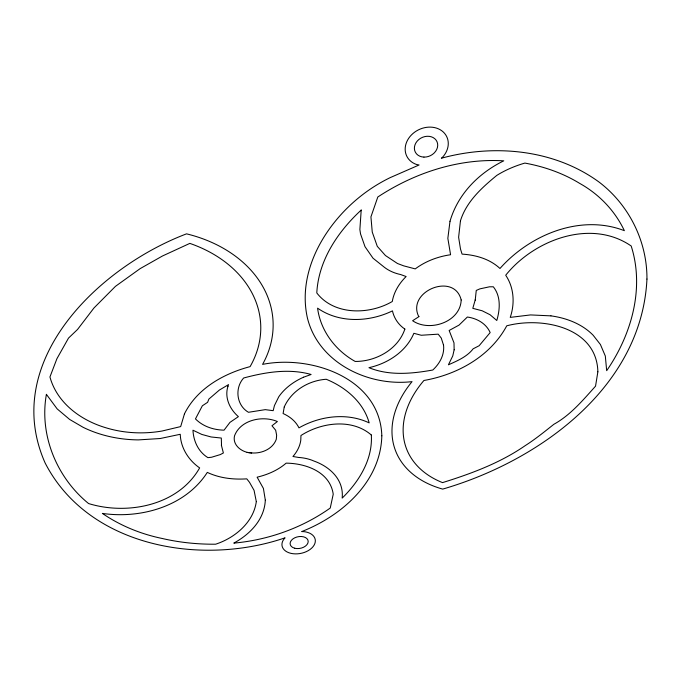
<?xml version="1.0" encoding="UTF-8"?>
<svg xmlns="http://www.w3.org/2000/svg" width="681" height="681" viewBox="0 0 681 681"><rect width="100%" height="100%" fill="white"/><g stroke="black" fill="none" stroke-linecap="round" stroke-linejoin="round"><path stroke-width="1.02" d="M475.27 299.742L476.257 290.438L479.858 288.872L489.511 286.795L493.308 286.786C500.986 296.312 500.092 309.319 496.798 320.487L490.099 314.758L482.199 310.791L472.801 308.34L475.27 299.742L475.312 300.21M221.325 445.008L223.377 452.959L220.346 454.576L211.612 457.232L207.909 457.641C198.409 451.835 193.481 441.194 192.961 430.213L201.814 434.435L211.127 436.972L221.308 438.045L221.512 445.383M303.522 377.223L311.123 374.473C288.923 368.242 265.488 372.141 243.67 377.998C234.494 388.076 236.46 405.374 248.454 412.286L265.275 409.647L273.175 410.669L274.434 405.587L278.767 396.785A54.037 38.706 -12.8 0 1 303.522 377.223M251.689 452.933C261.649 453.716 272.826 449.068 276.316 439.202L276.631 435.227L275.677 430.239L271.974 425.761L277.38 421.53C262.721 415.214 240.529 419.751 234.511 435.857C232.204 445.757 242.845 452.908 251.689 452.933L247.101 452.422M550.946 315.865L530.525 314.928L510.239 317.38C514.981 303.53 514.07 287.535 505.702 275.243C533.93 239.933 590.844 218.201 631.185 245.994C644.788 288.514 631.347 334.958 606.677 370.685L605.315 356.027L600.412 344.518L593.16 335.256A96.702 66.934 -21.1 0 0 550.946 315.865M443.544 345.182C444.667 354.784 439.662 363.68 432.801 370.013C411.767 373.775 389.226 375.938 368.932 367.68C387.855 363.492 406.148 351.617 413.861 333.307L421.258 335.256L438.198 334.167L441.254 338.057L443.544 345.182M371.324 434.997C372.847 459.454 359.032 481.603 342.168 498.109C344.058 479.841 330.021 466.774 314.035 461.08A40.026 27.163 -10.8 0 0 298.423 457.436L292.949 456.483A47.338 33.386 -9.4 0 0 300.789 440.13L300.951 435.525C321.168 422.433 351.915 418.151 371.324 434.997M361.202 210.063L359.874 229.557L360.53 233.906L365.016 246.692L373.026 258.21L384.62 267.471A47.083 37.242 -21.4 0 0 400.556 274.52L406.123 276.537C399.253 283.305 393.899 291.894 392.282 301.504C369.46 314.877 334.184 315.567 316.793 292.941C318.487 260.329 337.861 231.651 361.202 210.063M461.182 299.972C460.484 322.07 429.447 332.362 412.618 320.725L419.147 316.503L418.483 316.044C406.906 291.076 454.355 271.855 461.182 299.972M381.828 435.789C380.713 481.807 341.794 515.832 301.726 531.572L303.828 531.631A16.889 10.913 -11 0 1 314.026 545.268A16.889 10.913 -11 0 1 290.881 553.338A16.889 10.913 -11 0 1 284.539 538.356L285.075 537.828C201.823 566.328 88.513 547.422 45.142 463.003C0.051 361.424 98.932 267.003 186.543 233.847A128.752 98.49 -3.1 0 1 262.577 364.378C311.14 354.69 380.007 378.049 381.828 435.789M646.95 279.065C641.732 387.583 538.714 461.173 442.701 489.103A112.731 76.962 -20 0 1 412.056 381.632C368.608 386.765 318.742 363.169 307.471 318.248C296.916 271.872 324.684 224.858 360.121 196.622A127.943 98.6 -21.4 0 1 390.162 177.639L419.096 164.981L416.585 164.504A22.235 18.464 -26.2 0 1 408.711 138.26A22.235 18.464 -26.2 0 1 440.173 129.722A22.235 18.464 -26.2 0 1 442.25 157.549L441.39 158.213C494.04 143.81 554.172 149.284 599.067 182.074C629.031 204.853 647.231 241.389 646.95 279.065M46.402 394.359C39.098 435.125 56.778 477.662 88.59 503.557C127.585 515.534 178.405 505.472 199.644 467.907C188.603 460.279 180.686 447.902 180.252 434.291L160.188 438.521L138.396 439.9A106.015 79.285 -3.5 0 1 83.014 427.251L69.632 419.428L57.153 408.889L46.402 394.359M460.458 220.772L458.619 237.252L460.492 249.025L462.076 254.115C475.789 255 489.682 258.874 499.973 268.484C529.809 234.8 580.484 213.689 624.366 230.68C614.866 210.616 599.016 194.162 579.659 183.376A185.768 138.337 -20.8 0 0 524.881 163.082C515.074 165.917 505.506 169.978 496.824 175.375C481.773 187.743 466.417 201.593 460.458 220.772M449.996 221.291L447.843 238.333L450.575 254.745C437.874 256.558 425.557 261.206 415.24 268.893L403.756 265.871L397.466 263.496L385.455 255.537L377.283 246.343L372.252 232.076L370.932 216.873L377.81 196.996C414.848 172.608 459.13 158.137 503.753 160.835C478.726 173.051 457.862 194.068 449.996 221.291M227.905 386.442C224.364 397.721 229.846 409.264 238.393 416.636L229.948 422.382L224.058 430.162C213.528 429.932 203.006 426.527 195.464 418.909L202.342 405.799L207.62 402.301L208.863 399.092L219.376 390.051L228.569 384.595L227.905 386.442M597.867 371.817L595.543 386.153C583.004 400.122 570.559 415.044 553.917 424.263C544.528 431.686 535.223 439.271 525.102 445.706C500.118 462.961 471.337 473.653 442.531 482.616A108.909 74.212 -20.3 0 1 423.931 380.475C457.291 374.644 490.346 356.41 506.749 325.816C541.753 316.495 596.837 327.05 597.867 371.817M284.241 406.949L283.1 413.537C289.723 416.491 295.741 421.233 298.968 427.864C319.883 415.887 346.969 412.354 369.179 422.884C363.433 402.096 345.633 387.225 326.233 379.266C308.706 380.458 291.57 390.656 284.241 406.949M265.318 500.152C264.407 519.62 250.012 534.296 233.796 543.123C268.297 540.024 301.93 528.039 330.251 508.043L333.23 494.193C330.004 471.882 305.922 463.361 286.148 463.148C277.891 470.282 267.659 474.666 257.12 477.185L263.411 488.439L265.318 500.152M256.311 501.616C253.468 522.421 234.851 537.964 215.639 544.204A178.388 127.96 -8.4 0 1 162.333 538.509C140.933 534.108 120.418 525.775 102.371 513.414C140.848 518.999 185.436 506.451 207.305 472.393C219.622 478.207 233.345 479.722 246.777 478.854L249.51 482.318L254.056 490.329L256.311 501.616M454.142 349.813L452.771 355.899L448.421 364.803C457.291 360.879 467.192 356.665 473.125 348.825L479.152 345.718L490.175 332.558C486.106 323.441 476.93 318.359 467.353 317.031L459.071 325.075L449.145 330.481L453.997 342.892L454.142 349.813M184.466 413.827L180.678 426.587L162.044 431.022A93.723 69.998 -3.5 0 1 105.725 427.719C80.818 420.322 57.068 403.033 49.943 376.968L56.915 358.708L68.5 338.108L77.557 329.442L93.944 307.999L115.455 286.352L140.141 268.629L162.487 255.988L189.829 243.389A124.529 95.042 -2.6 0 1 250.097 366.625C223.606 373.614 197.064 388.485 184.466 413.827M404.863 329.076C398.138 349.319 375.827 361.62 355.167 361.441C335.418 350.409 320.521 330.804 317.576 308.152C339.317 323.381 369.264 322.207 392.46 310.868C394.061 318.325 398.547 324.828 404.863 329.076M423.948 157.098A12.045 10.002 -26.1 0 0 437.04 141.776A12.045 10.002 -26.1 0 0 417.155 141.163A12.045 10.002 -26.1 0 0 423.948 157.098M294.669 548.231A9.151 5.916 -11.1 0 0 308.195 541.489A9.151 5.916 -11.1 0 0 294.584 537.888A9.151 5.916 -11.1 0 0 294.669 548.231"/></g></svg>
